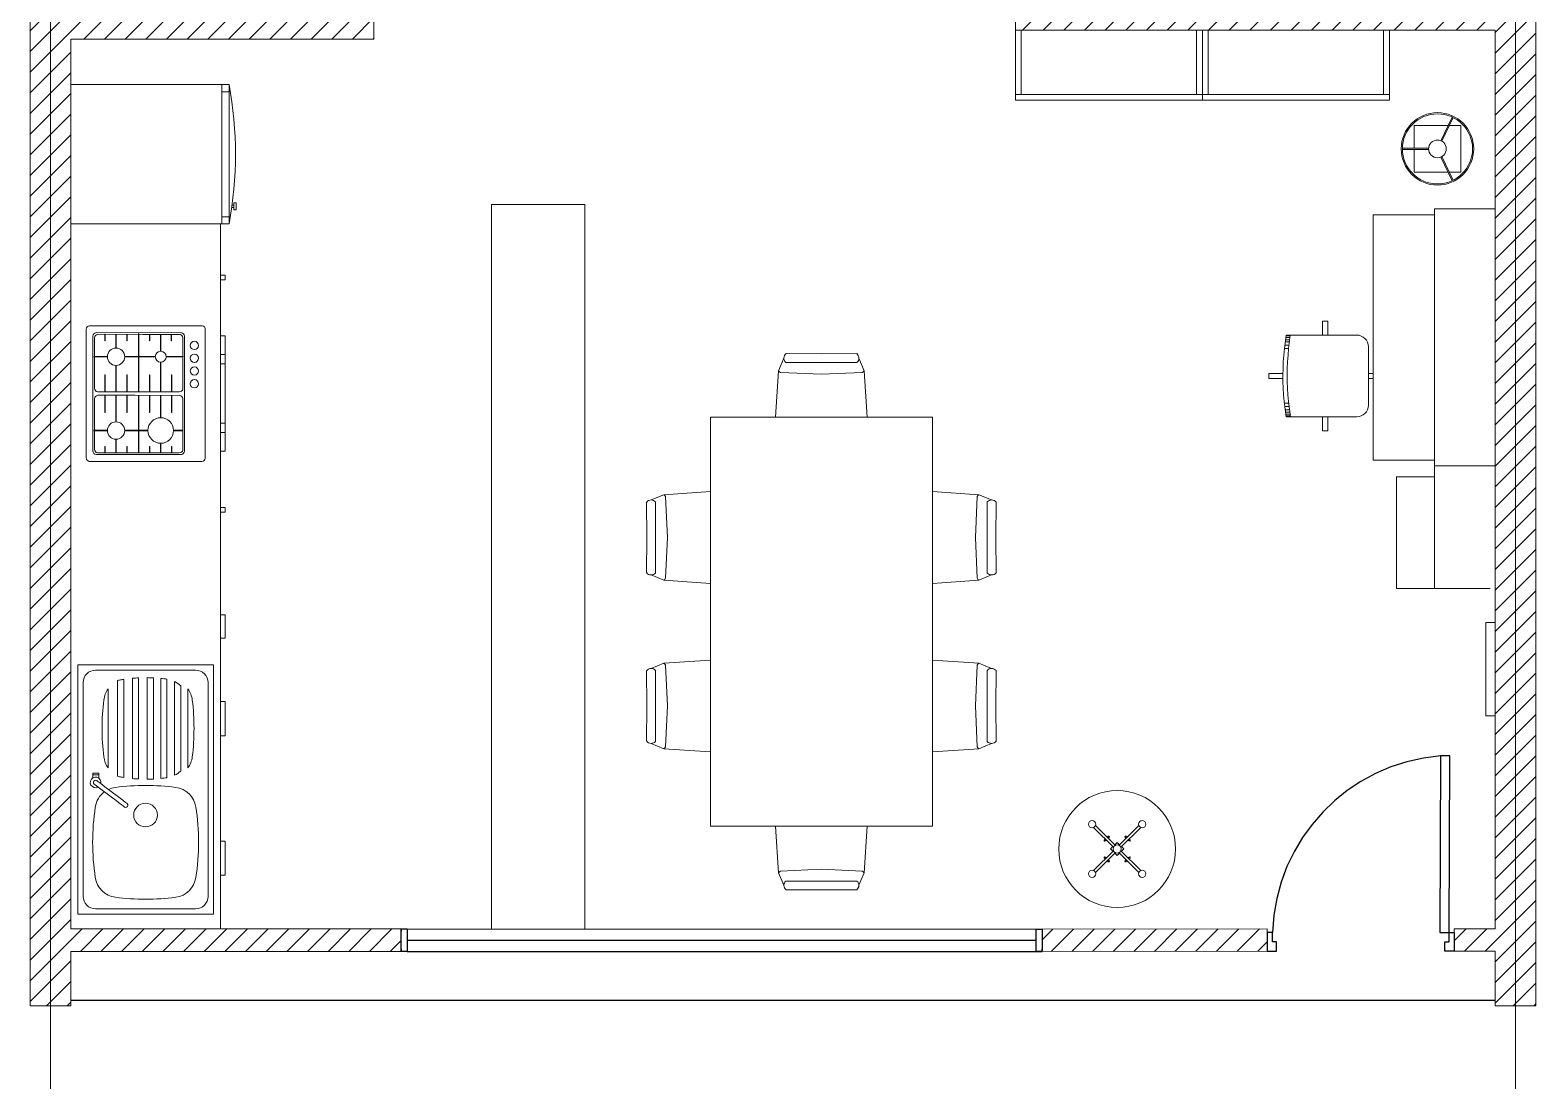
# Model space of a CAD drawing. Header units: inches. Extents: x -124 to -5, y 41 to 95.
# Drawn here: x -81.28 to -74.83, y 63.84 to 68.37 of the extents above; entities that cross this region are included whole.
import ezdxf

# ---------------------------------------------------------------- set-up
doc = ezdxf.new("R2010")
doc.units = ezdxf.units.IN
doc.header["$MEASUREMENT"] = 0
for name, pattern in [('0', [0]), ('CENTER', [2, 1.25, -0.25, 0.25, -0.25]), ('NASCOSTA2', [0.1875, 0.125, -0.0625])]:
    doc.linetypes.add(name, pattern=pattern)
for name, color, linetype, lineweight in [('A-DETL-MBND', 7, 'Continuous', 18), ('A-DOOR-FULL', 2, 'Continuous', 25), ('A-ELEV-MBE1', 7, 'Continuous', 25), ('A-FURN', 1, 'Continuous', 18), ('A-SECT-MCUT', 13, 'Continuous', 25)]:
    doc.layers.add(name, color=color, linetype=linetype, lineweight=lineweight)
doc.layers.add('FINESTRE', color=5, linetype='Continuous')
doc.layers.add('PROIEZIONE', color=11, linetype='NASCOSTA2')

msp = doc.modelspace()

# ---------------------------------------------------------------- hatches: boundary and pattern name
at = {"layer": 'A-ELEV-MBE1', "linetype": '0', "lineweight": 18}
h = msp.add_hatch(dxfattribs=at)
h.set_pattern_fill('ANSI31', color=185, scale=0.5)
h.paths.add_polyline_path([(-79.6897, 64.5204), (-81.1037, 64.5205), (-81.1037, 68.3284), (-79.8067, 68.3284), (-79.8067, 69.7754), (-79.9059, 69.7754), (-79.9059, 68.4254), (-81.1037, 68.4254), (-81.1037, 71.2954), (-80.3667, 71.2954), (-80.3667, 71.3934), (-81.1037, 71.3934), (-81.1037, 71.7138), (-81.2777, 71.7138), (-81.2777, 64.1917), (-81.1157, 64.1917), (-81.1037, 64.1917), (-81.1037, 64.4244), (-79.6897, 64.4243)])
h.paths.add_polyline_path([(-81.1037, 69.2354), (-81.1037, 69.2354), (-81.1037, 68.4254)], flags=17)
h = msp.add_hatch(dxfattribs=at)
h.set_pattern_fill('ANSI31', color=185, scale=0.5)
h.paths.add_polyline_path([(-74.8347, 71.7138), (-75.0087, 71.7138), (-75.0087, 71.3934), (-75.6124, 71.3934), (-75.6124, 71.2954), (-75.0087, 71.2954), (-75.0087, 70.4354), (-75.0087, 68.4623), (-77.0614, 68.4623), (-77.0614, 68.4523), (-77.0614, 68.3673), (-75.8614, 68.3673), (-75.0087, 68.3671), (-75.0087, 64.5205), (-75.1838, 64.5205), (-75.1842, 64.4254), (-75.0087, 64.4254), (-75.0087, 64.1917), (-74.8347, 64.1917)])
at = {"layer": 'A-FURN', "linetype": '0', "lineweight": 18}
h = msp.add_hatch(dxfattribs=at)
h.set_pattern_fill('ANSI31', color=185, scale=0.5)
h.paths.add_polyline_path([(-75.9838, 64.5205), (-76.9478, 64.5199), (-76.9478, 64.4239), (-75.9842, 64.4254)])

# ---------------------------------------------------------------- linework, layer by layer
at = {"layer": 'A-DETL-MBND'}
for p, q in [((-81.2777, 64.1917), (-81.2777, 71.7138)), ((-79.8067, 68.3284), (-79.8067, 69.7754)), ((-74.8347, 68.0354), (-74.8347, 69.2354)), ((-75.0087, 68.3671), (-75.0087, 68.3671)), ((-75.0087, 68.3671), (-75.0087, 68.3671)), ((-75.0087, 68.3671), (-75.0087, 68.0354)), ((-81.1037, 65.6354), (-81.1037, 68.3284)), ((-81.1037, 68.3284), (-81.1037, 64.5205)), ((-81.1037, 68.3284), (-79.8067, 68.3284)), ((-79.8067, 68.3284), (-79.8067, 68.3284)), ((-75.0087, 68.0354), (-75.0087, 66.8354)), ((-74.8347, 66.8354), (-74.8347, 68.0354)), ((-81.1037, 67.5206), (-81.1037, 67.9255)), ((-75.0087, 66.8354), (-75.0087, 65.6354)), ((-74.8347, 65.6354), (-74.8347, 66.8354)), ((-75.0087, 64.5205), (-75.0087, 65.6354)), ((-74.8347, 65.6354), (-74.8347, 64.1917)), ((-81.1037, 64.5205), (-79.6897, 64.5204)), ((-79.6897, 64.5204), (-79.6897, 64.4243)), ((-76.9478, 64.5199), (-75.9838, 64.5205)), ((-76.9478, 64.5199), (-76.9478, 64.4239)), ((-75.9838, 64.5205), (-75.9842, 64.4254)), ((-75.1838, 64.5205), (-75.1842, 64.4254)), ((-75.1838, 64.5205), (-75.0087, 64.5205)), ((-81.1037, 64.4244), (-81.1037, 64.1917)), ((-79.6897, 64.4243), (-81.1037, 64.4244)), ((-75.9842, 64.4254), (-76.9478, 64.4239)), ((-75.0087, 64.4254), (-75.1842, 64.4254)), ((-75.0087, 64.1917), (-75.0087, 64.4254)), ((-81.1037, 64.1917), (-81.2777, 64.1917)), ((-81.2777, 64.1917), (-81.1157, 64.1917)), ((-81.2777, 64.1917), (-81.2777, 64.1917)), ((-75.0087, 64.2027), (-75.0087, 64.2027)), ((-75.0087, 64.2027), (-75.0087, 64.1917)), ((-75.0087, 64.1917), (-74.8347, 64.1917)), ((-74.9967, 64.1917), (-75.0087, 64.1917)), ((-74.8347, 64.1917), (-74.8467, 64.1917))]:
    msp.add_line(p, q, dxfattribs=at)
at = {"layer": 'A-DOOR-FULL', "linetype": 'CENTER'}
for points in [[(-75.2428, 65.2613), (-75.2461, 64.5057), (-75.2061, 64.5055), (-75.2028, 65.2611), (-75.2428, 65.2613)], [(-75.9616, 64.5054), (-75.9838, 64.5054), (-75.9842, 64.4254), (-75.9442, 64.4253), (-75.944, 64.4653), (-75.9618, 64.4653), (-75.9616, 64.5054)], [(-75.2061, 64.5055), (-75.1838, 64.5054), (-75.1842, 64.4254), (-75.2242, 64.4256), (-75.224, 64.4656), (-75.2062, 64.4655), (-75.2061, 64.5055)]]:
    msp.add_lwpolyline(points, dxfattribs=at)
msp.add_arc((-75.1799, 64.4818), 0.782, 94.6087, 178.27081, dxfattribs=at)
at = {"layer": 'A-ELEV-MBE1', "linetype": '0', "lineweight": 18}
for points in [[(-79.6897, 64.5204), (-79.6897, 64.4243), (-81.1037, 64.4244), (-81.1037, 64.1917), (-81.2777, 64.1917), (-81.2777, 71.7138), (-81.1037, 71.7138), (-81.1037, 71.3934), (-80.3667, 71.3934), (-80.3667, 71.2954), (-81.1037, 71.2954), (-81.1037, 68.4254), (-79.9059, 68.4254), (-79.9059, 69.7754), (-79.8067, 69.7754), (-79.8067, 68.3284), (-81.1037, 68.3284), (-81.1037, 64.5205), (-79.6897, 64.5204)], [(-75.6124, 71.3934), (-75.6124, 71.2954), (-75.0087, 71.2954), (-75.0087, 68.4623), (-77.0614, 68.4623), (-77.0614, 68.3671), (-75.0087, 68.3671), (-75.0087, 64.5205), (-75.1838, 64.5205), (-75.1842, 64.4254), (-75.0087, 64.4254), (-75.0087, 64.1917), (-74.8407, 64.1917), (-74.8347, 64.1917), (-74.8347, 71.7138), (-75.0087, 71.7138), (-75.0087, 71.3934), (-75.6124, 71.3934)]]:
    msp.add_lwpolyline(points, dxfattribs=at)
at = {"layer": 'A-FURN'}
for p, q in [((-77.0614, 68.3671), (-77.0614, 68.0671)), ((-77.0364, 68.3671), (-77.0364, 68.0921)), ((-75.4864, 68.3671), (-75.4864, 68.0921)), ((-75.4614, 68.0671), (-75.4614, 68.3671)), ((-81.1037, 68.1336), (-81.1037, 67.5386)), ((-81.1037, 67.5386), (-81.1037, 68.1336)), ((-81.1037, 68.1336), (-80.4267, 68.1336)), ((-80.4567, 67.5386), (-80.4567, 68.1336)), ((-80.4567, 68.1336), (-80.4567, 68.1036)), ((-80.4567, 68.1036), (-80.4267, 68.1036)), ((-80.4267, 67.5386), (-80.4267, 68.1336)), ((-77.0614, 68.0921), (-75.4614, 68.0921)), ((-77.0614, 68.0671), (-75.4614, 68.0671)), ((-76.2614, 68.0671), (-76.2614, 68.0921)), ((-75.2417, 67.8939), (-75.193, 67.995)), ((-75.2372, 67.8917), (-75.1885, 67.9928)), ((-75.3558, 67.9588), (-75.3558, 67.8613)), ((-75.2105, 67.9588), (-75.3558, 67.9588)), ((-75.1558, 67.9588), (-75.2049, 67.9588)), ((-75.1558, 67.9588), (-75.1558, 67.7588)), ((-75.2935, 67.8613), (-75.4058, 67.8613)), ((-75.2935, 67.8563), (-75.4058, 67.8563)), ((-75.3558, 67.8563), (-75.3558, 67.7588)), ((-75.2417, 67.8237), (-75.193, 67.7225)), ((-75.2372, 67.8258), (-75.1885, 67.7247)), ((-75.2105, 67.7588), (-75.3558, 67.7588)), ((-75.1558, 67.7588), (-75.2049, 67.7588)), ((-80.4067, 67.6086), (-80.415, 67.6086)), ((-80.4067, 67.6186), (-80.4136, 67.6186)), ((-80.4067, 67.6286), (-80.4067, 67.5986)), ((-80.3967, 67.6286), (-80.4067, 67.6286)), ((-80.4067, 67.6136), (-80.4067, 67.6186)), ((-80.4067, 67.6136), (-80.4067, 67.6086)), ((-80.4067, 67.5986), (-80.3967, 67.5986)), ((-80.3967, 67.5986), (-80.3967, 67.6286)), ((-78.9037, 67.6201), (-79.3037, 67.6201)), ((-79.3037, 67.6201), (-79.3037, 64.5205)), ((-79.2037, 67.6214), (-78.9037, 67.6201)), ((-78.9037, 67.6201), (-78.9037, 64.5202)), ((-75.2687, 67.6019), (-75.2687, 66.5019)), ((-75.2687, 67.6019), (-75.0087, 67.6019)), ((-80.4267, 67.5386), (-81.1037, 67.5386)), ((-81.1037, 67.5386), (-80.4637, 67.5386)), ((-80.4637, 67.5386), (-80.4637, 64.5205)), ((-80.4567, 67.5386), (-80.4567, 67.5686)), ((-80.4567, 67.5686), (-80.4267, 67.5686)), ((-80.4267, 67.5386), (-80.4567, 67.5386)), ((-80.4267, 67.5386), (-80.4267, 67.5386)), ((-75.531, 66.5269), (-75.531, 67.5769)), ((-75.531, 67.5769), (-75.2687, 67.5769)), ((-80.4637, 67.318), (-80.4437, 67.318)), ((-80.4637, 67.2989), (-80.4437, 67.2989)), ((-80.4637, 67.2989), (-80.4437, 67.2989)), ((-80.4437, 67.2989), (-80.4437, 67.318)), ((-81.0381, 67.0488), (-81.0381, 67.0878)), ((-81.0232, 67.1016), (-80.5418, 67.1016)), ((-80.9951, 67.0723), (-80.8294, 67.0722)), ((-80.8294, 67.0722), (-80.6304, 67.0723)), ((-80.5281, 66.5354), (-80.5281, 67.0867)), ((-75.7254, 67.1219), (-75.7475, 67.1219)), ((-75.7475, 67.1219), (-75.7475, 67.0619)), ((-75.7254, 67.1219), (-75.7254, 67.0619)), ((-81.0382, 66.7921), (-81.0381, 67.0488)), ((-81.0089, 66.5658), (-81.0089, 67.0574)), ((-81.0025, 66.8337), (-81.0025, 67.0506)), ((-80.9885, 67.0652), (-80.796, 67.0651)), ((-80.9577, 67.0378), (-80.9577, 67.0652)), ((-80.9577, 67.0652), (-80.9559, 67.0652)), ((-80.9577, 67.0378), (-80.9559, 67.0378)), ((-80.9559, 67.0652), (-80.9559, 67.0378)), ((-80.911, 67.0652), (-80.911, 67.0062)), ((-80.9091, 67.0652), (-80.9091, 67.0062)), ((-80.8642, 67.0378), (-80.8642, 67.0652)), ((-80.8642, 67.0378), (-80.8624, 67.0378)), ((-80.8624, 67.0652), (-80.8624, 67.0378)), ((-80.8142, 67.0683), (-80.8142, 66.8193)), ((-80.8124, 67.0683), (-80.8124, 66.8193)), ((-80.796, 67.0651), (-80.6374, 67.0651)), ((-80.7675, 67.0378), (-80.7675, 67.0652)), ((-80.7675, 67.0378), (-80.7657, 67.0378)), ((-80.7657, 67.0652), (-80.7657, 67.0378)), ((-80.7197, 67.0651), (-80.7197, 66.9925)), ((-80.7179, 67.0651), (-80.7179, 66.9925)), ((-80.674, 67.0378), (-80.674, 67.0652)), ((-80.674, 67.0378), (-80.6721, 67.0378)), ((-80.6721, 67.0652), (-80.6721, 67.0378)), ((-80.624, 66.8307), (-80.624, 67.0513)), ((-80.6175, 66.5656), (-80.6175, 67.0577)), ((-80.5281, 66.5354), (-80.5281, 67.0477)), ((-80.4637, 67.0586), (-80.4437, 67.0586)), ((-80.4437, 66.5646), (-80.4437, 67.0586)), ((-75.9107, 67.0042), (-75.9037, 67.0619)), ((-75.8909, 67.0182), (-75.909, 67.0182)), ((-75.8891, 67.0331), (-75.9072, 67.0331)), ((-75.888, 67.0421), (-75.9061, 67.0421)), ((-75.8869, 67.0512), (-75.905, 67.0512)), ((-75.8861, 67.0581), (-75.9042, 67.0581)), ((-75.9037, 67.0619), (-75.6014, 67.0619)), ((-75.8926, 67.0042), (-75.8856, 67.0619)), ((-75.5514, 67.0119), (-75.5514, 66.7619)), ((-80.9472, 66.9701), (-81.0057, 66.9701)), ((-80.9472, 66.9683), (-81.0057, 66.9683)), ((-80.7421, 66.9701), (-80.8731, 66.9701)), ((-80.7421, 66.9683), (-80.8731, 66.9683)), ((-80.7197, 66.9459), (-80.7197, 66.8192)), ((-80.7179, 66.9459), (-80.7179, 66.8192)), ((-80.6208, 66.9701), (-80.6955, 66.9701)), ((-80.624, 66.9683), (-80.6955, 66.9683)), ((-80.4637, 66.9785), (-80.4437, 66.9785)), ((-78.0524, 66.9633), (-78.075, 66.9093)), ((-78.0443, 66.9449), (-77.7666, 66.9449)), ((-77.7396, 66.9449), (-78.0173, 66.9449)), ((-77.7316, 66.9633), (-77.7089, 66.9093)), ((-75.8926, 67.0042), (-75.9107, 67.0042)), ((-80.9577, 66.8193), (-80.9577, 66.8922)), ((-80.9577, 66.8193), (-80.9577, 66.8922)), ((-80.9577, 66.8922), (-80.9559, 66.8922)), ((-80.9559, 66.8922), (-80.9559, 66.8193)), ((-80.911, 66.9321), (-80.911, 66.8193)), ((-80.9091, 66.9321), (-80.9091, 66.8193)), ((-80.8642, 66.8193), (-80.8642, 66.8922)), ((-80.8642, 66.8922), (-80.8624, 66.8922)), ((-80.8624, 66.8922), (-80.8624, 66.8193)), ((-80.7675, 66.8193), (-80.7675, 66.8922)), ((-80.7675, 66.8922), (-80.7657, 66.8922)), ((-80.7657, 66.8922), (-80.7657, 66.8193)), ((-80.6731, 66.8192), (-80.6731, 66.8922)), ((-80.6731, 66.8922), (-80.6712, 66.8922)), ((-80.6712, 66.8922), (-80.6712, 66.8192)), ((-80.4637, 66.9382), (-80.4437, 66.9382)), ((-78.075, 66.9093), (-78.0883, 66.7102)), ((-78.0667, 66.9023), (-77.892, 66.8943)), ((-77.7172, 66.9023), (-77.892, 66.8943)), ((-77.7089, 66.9093), (-77.6956, 66.7102)), ((-75.977, 66.898), (-75.977, 66.8759)), ((-75.977, 66.898), (-75.917, 66.898)), ((-75.531, 66.898), (-75.5514, 66.898)), ((-80.9896, 66.8193), (-80.8321, 66.8193)), ((-80.8321, 66.8193), (-80.6397, 66.8192)), ((-75.977, 66.8759), (-75.917, 66.8759)), ((-75.531, 66.8759), (-75.5514, 66.8759)), ((-81.0382, 66.7921), (-81.0382, 66.5398)), ((-81.0025, 66.5724), (-81.0025, 66.7894)), ((-80.9885, 66.8041), (-80.8299, 66.8041)), ((-80.9577, 66.7311), (-80.9577, 66.8041)), ((-80.9577, 66.804), (-80.9577, 66.7311)), ((-80.9559, 66.8041), (-80.9559, 66.7311)), ((-80.911, 66.8041), (-80.911, 66.6906)), ((-80.9091, 66.8041), (-80.9091, 66.6906)), ((-80.8642, 66.7311), (-80.8642, 66.8041)), ((-80.8624, 66.8041), (-80.8624, 66.7311)), ((-80.8299, 66.8041), (-80.6374, 66.804)), ((-80.8142, 66.8041), (-80.8142, 66.558)), ((-80.8124, 66.8041), (-80.8124, 66.558)), ((-80.7675, 66.7311), (-80.7675, 66.804)), ((-80.7657, 66.804), (-80.7657, 66.7311)), ((-80.7197, 66.804), (-80.7197, 66.7082)), ((-80.7179, 66.804), (-80.7179, 66.7082)), ((-80.6731, 66.7311), (-80.6731, 66.804)), ((-80.6712, 66.804), (-80.6712, 66.7311)), ((-80.624, 66.5694), (-80.624, 66.7901)), ((-75.9033, 66.7119), (-75.912, 66.7778)), ((-75.8928, 66.7703), (-75.911, 66.7703)), ((-75.891, 66.7562), (-75.9091, 66.7562)), ((-75.8851, 66.7119), (-75.8938, 66.7778)), ((-80.9577, 66.7311), (-80.9559, 66.7311)), ((-80.8642, 66.7311), (-80.8624, 66.7311)), ((-80.7675, 66.7311), (-80.7657, 66.7311)), ((-80.6731, 66.7311), (-80.6712, 66.7311)), ((-77.417, 66.7102), (-78.367, 66.7102)), ((-78.367, 66.7102), (-78.367, 64.9602)), ((-77.417, 64.9602), (-77.417, 66.7102)), ((-75.889, 66.7414), (-75.9072, 66.7414)), ((-75.8878, 66.7323), (-75.906, 66.7323)), ((-75.8866, 66.7232), (-75.9048, 66.7232)), ((-75.8857, 66.7164), (-75.9039, 66.7164)), ((-75.9033, 66.7119), (-75.8714, 66.7119)), ((-75.6014, 66.7119), (-75.8714, 66.7119)), ((-75.7475, 66.6519), (-75.7475, 66.7119)), ((-75.7254, 66.6519), (-75.7254, 66.7119)), ((-80.9471, 66.6544), (-81.0057, 66.6544)), ((-80.9471, 66.6526), (-81.0057, 66.6526)), ((-81.0025, 66.6526), (-80.9568, 66.6526)), ((-80.9472, 66.6535), (-80.9472, 66.6544)), ((-80.9472, 66.6535), (-80.9472, 66.6526)), ((-80.9472, 66.6535), (-80.9472, 66.6526)), ((-80.8142, 66.6544), (-80.873, 66.6544)), ((-80.8142, 66.6526), (-80.873, 66.6526)), ((-80.873, 66.6526), (-80.8633, 66.6526)), ((-80.7735, 66.6544), (-80.8124, 66.6544)), ((-80.8124, 66.6526), (-80.7735, 66.6526)), ((-80.7735, 66.6526), (-80.8124, 66.6526)), ((-80.624, 66.6544), (-80.6642, 66.6544)), ((-80.624, 66.6526), (-80.6642, 66.6526)), ((-80.4637, 66.6844), (-80.4437, 66.6844)), ((-80.4637, 66.6447), (-80.4437, 66.6447)), ((-75.7475, 66.6519), (-75.7254, 66.6519)), ((-80.9896, 66.558), (-80.8321, 66.558)), ((-80.9577, 66.558), (-80.9577, 66.5854)), ((-80.9577, 66.5854), (-80.9559, 66.5854)), ((-80.9568, 66.558), (-80.9577, 66.558)), ((-80.9559, 66.5854), (-80.9559, 66.558)), ((-80.9101, 66.6165), (-80.911, 66.6165)), ((-80.911, 66.6165), (-80.911, 66.5593)), ((-80.9101, 66.6165), (-80.9092, 66.6165)), ((-80.9091, 66.6165), (-80.9091, 66.5593)), ((-80.8642, 66.558), (-80.8642, 66.5854)), ((-80.8642, 66.5854), (-80.8624, 66.5854)), ((-80.8624, 66.5854), (-80.8624, 66.558)), ((-80.8321, 66.558), (-80.6397, 66.558)), ((-80.7675, 66.558), (-80.7675, 66.5854)), ((-80.7675, 66.5854), (-80.7657, 66.5854)), ((-80.7657, 66.5854), (-80.7657, 66.558)), ((-80.7197, 66.5989), (-80.7197, 66.5593)), ((-80.7188, 66.5908), (-80.7197, 66.5908)), ((-80.7197, 66.5908), (-80.7179, 66.5908)), ((-80.7179, 66.5989), (-80.7179, 66.5593)), ((-80.6731, 66.558), (-80.6731, 66.5854)), ((-80.6731, 66.5854), (-80.6712, 66.5854)), ((-80.6712, 66.5854), (-80.6712, 66.558)), ((-80.6712, 66.558), (-80.6712, 66.5854)), ((-80.4637, 66.5646), (-80.4437, 66.5646)), ((-81.0382, 66.5365), (-81.0382, 66.5398)), ((-81.0244, 66.5216), (-80.543, 66.5216)), ((-80.9951, 66.5509), (-80.8294, 66.551)), ((-80.9938, 66.5509), (-80.9824, 66.5509)), ((-80.8294, 66.551), (-80.6304, 66.5509)), ((-75.2687, 66.5269), (-75.531, 66.5269)), ((-75.2687, 66.5019), (-75.0087, 66.5019)), ((-75.2687, 66.5019), (-75.2687, 65.9769)), ((-75.2687, 66.4548), (-75.431, 66.4548)), ((-75.431, 66.4548), (-75.431, 65.9769)), ((-78.6201, 66.3562), (-78.5661, 66.3789)), ((-78.5661, 66.3789), (-78.367, 66.3921)), ((-78.5591, 66.3706), (-78.5511, 66.1958)), ((-77.218, 66.3789), (-77.417, 66.3921)), ((-77.2249, 66.3706), (-77.233, 66.1958)), ((-77.164, 66.3562), (-77.218, 66.3789)), ((-80.4637, 66.3244), (-80.4437, 66.3244)), ((-80.4637, 66.3045), (-80.4437, 66.3045)), ((-80.4437, 66.3045), (-80.4437, 66.3244)), ((-78.6017, 66.3482), (-78.6017, 66.0705)), ((-78.6017, 66.0435), (-78.6017, 66.3212)), ((-77.1824, 66.3482), (-77.1824, 66.0705)), ((-77.1824, 66.0435), (-77.1824, 66.3212)), ((-77.1445, 66.347), (-77.1453, 66.1958)), ((-78.5591, 66.0211), (-78.5511, 66.1958)), ((-77.2249, 66.0211), (-77.233, 66.1958)), ((-77.1445, 66.0446), (-77.1453, 66.1958)), ((-78.6201, 66.0354), (-78.5661, 66.0128)), ((-78.5661, 66.0128), (-78.367, 65.9995)), ((-77.218, 66.0128), (-77.417, 65.9995)), ((-77.164, 66.0354), (-77.218, 66.0128)), ((-75.431, 65.9769), (-75.031, 65.9769)), ((-80.4637, 65.8644), (-80.4437, 65.8644)), ((-80.4437, 65.7644), (-80.4437, 65.8644)), ((-75.0087, 65.8321), (-75.0487, 65.8321)), ((-75.0487, 65.8321), (-75.0487, 65.4321)), ((-80.4637, 65.7644), (-80.4437, 65.7644)), ((-78.6201, 65.6352), (-78.5661, 65.6579)), ((-78.5661, 65.6579), (-78.367, 65.6711)), ((-77.218, 65.6579), (-77.417, 65.6711)), ((-77.164, 65.6352), (-77.218, 65.6579)), ((-81.0737, 65.6506), (-80.4937, 65.6506)), ((-81.0737, 64.5839), (-81.0737, 65.6506)), ((-80.7837, 65.6279), (-80.9977, 65.6279)), ((-80.8401, 65.1639), (-80.8401, 65.5933)), ((-80.8401, 65.1639), (-80.8401, 65.5933)), ((-80.8135, 65.1623), (-80.8135, 65.5949)), ((-80.7837, 65.6279), (-80.5697, 65.6279)), ((-80.777, 65.1613), (-80.777, 65.5959)), ((-80.7504, 65.1618), (-80.7504, 65.5954)), ((-80.7187, 65.1648), (-80.7187, 65.5924)), ((-80.4937, 64.5839), (-80.4937, 65.6506)), ((-78.6017, 65.6272), (-78.6017, 65.3495)), ((-78.6017, 65.3225), (-78.6017, 65.6002)), ((-78.5591, 65.6496), (-78.5511, 65.4748)), ((-77.2249, 65.6496), (-77.233, 65.4748)), ((-77.1824, 65.6272), (-77.1824, 65.3495)), ((-77.1824, 65.3225), (-77.1824, 65.6002)), ((-81.051, 65.5746), (-81.051, 65.1173)), ((-80.9437, 65.2099), (-80.9437, 65.5473)), ((-80.9033, 65.1738), (-80.9033, 65.5834)), ((-80.8766, 65.1688), (-80.8766, 65.5884)), ((-80.692, 65.1674), (-80.692, 65.5898)), ((-80.692, 65.1674), (-80.692, 65.5898)), ((-80.6601, 65.1784), (-80.6601, 65.5788)), ((-80.6335, 65.1963), (-80.6335, 65.5609)), ((-80.6026, 65.2099), (-80.6026, 65.5473)), ((-80.5164, 65.5746), (-80.5164, 65.1173)), ((-80.4637, 65.4935), (-80.4437, 65.4935)), ((-80.4437, 65.3472), (-80.4437, 65.4935)), ((-78.5591, 65.3001), (-78.5511, 65.4748)), ((-77.2249, 65.3001), (-77.233, 65.4748)), ((-75.0487, 65.4321), (-75.0087, 65.4321)), ((-80.4637, 65.3472), (-80.4437, 65.3472)), ((-78.6201, 65.3144), (-78.5661, 65.2918)), ((-78.5661, 65.2918), (-78.367, 65.2785)), ((-77.218, 65.2918), (-77.417, 65.2785)), ((-77.164, 65.3144), (-77.218, 65.2918)), ((-81.009, 65.1874), (-81.009, 65.1824)), ((-81.009, 65.1674), (-81.009, 65.1874)), ((-81.009, 65.1874), (-80.9837, 65.1874)), ((-81.009, 65.1794), (-80.9837, 65.1794)), ((-80.9837, 65.1874), (-80.9837, 65.1658)), ((-81.051, 64.6599), (-81.051, 65.1173)), ((-80.5164, 64.6599), (-80.5164, 65.1173)), ((-78.367, 64.9602), (-77.417, 64.9602)), ((-78.075, 64.7612), (-78.0883, 64.9602)), ((-77.7089, 64.7612), (-77.6956, 64.9602)), ((-76.642, 64.8703), (-76.7275, 64.955)), ((-76.6341, 64.8782), (-76.7196, 64.9629)), ((-76.6186, 64.8782), (-76.5331, 64.9629)), ((-76.6107, 64.8703), (-76.5253, 64.955)), ((-80.4637, 64.8965), (-80.4437, 64.8965)), ((-80.4437, 64.7502), (-80.4437, 64.8965)), ((-76.6814, 64.8957), (-76.6746, 64.9026)), ((-76.6667, 64.9105), (-76.6599, 64.9174)), ((-76.6264, 64.8907), (-76.6365, 64.8806)), ((-76.6162, 64.8806), (-76.6264, 64.8907)), ((-76.586, 64.9105), (-76.5928, 64.9174)), ((-76.5714, 64.8957), (-76.5782, 64.9026)), ((-76.642, 64.8551), (-76.7275, 64.7704)), ((-76.6341, 64.8471), (-76.7196, 64.7624)), ((-76.6814, 64.8297), (-76.6746, 64.8228)), ((-76.6444, 64.8727), (-76.6544, 64.8627)), ((-76.6544, 64.8627), (-76.6444, 64.8527)), ((-76.6365, 64.8448), (-76.6264, 64.8346)), ((-76.6264, 64.8346), (-76.6162, 64.8448)), ((-76.6186, 64.8471), (-76.5331, 64.7624)), ((-76.6107, 64.8551), (-76.5253, 64.7704)), ((-76.5983, 64.8627), (-76.6083, 64.8727)), ((-76.6083, 64.8527), (-76.5983, 64.8627)), ((-76.5714, 64.8297), (-76.5782, 64.8228)), ((-80.4937, 64.801), (-80.4937, 64.801)), ((-78.0524, 64.7072), (-78.075, 64.7612)), ((-78.0667, 64.7681), (-77.892, 64.7762)), ((-77.7172, 64.7681), (-77.892, 64.7762)), ((-77.7316, 64.7072), (-77.7089, 64.7612)), ((-76.6667, 64.8149), (-76.6599, 64.808)), ((-76.586, 64.8149), (-76.5928, 64.808)), ((-80.4637, 64.7502), (-80.4437, 64.7502)), ((-80.4637, 64.7502), (-80.4437, 64.7502)), ((-78.0443, 64.7256), (-77.7666, 64.7256)), ((-77.7396, 64.7256), (-78.0173, 64.7256)), ((-80.4937, 64.5839), (-81.0737, 64.5839)), ((-80.7837, 64.6066), (-80.9977, 64.6066)), ((-80.7837, 64.6066), (-80.5697, 64.6066))]:
    msp.add_line(p, q, dxfattribs=at)
at = {"layer": 'A-FURN', "transparency": 33554687}
for p, q in [((-76.2864, 68.0921), (-76.2864, 68.3671)), ((-76.2614, 68.3671), (-76.2614, 68.0921)), ((-76.2364, 68.0921), (-76.2364, 68.3671))]:
    msp.add_line(p, q, dxfattribs=at)
at = {"layer": 'A-FURN', "linetype": 'ByBlock'}
for p, q in [((-81.0201, 65.1445), (-81.0196, 65.1534)), ((-81.0196, 65.1534), (-81.0201, 65.1445)), ((-81.0172, 65.1361), (-81.0201, 65.1445)), ((-81.0201, 65.1445), (-81.0172, 65.1361)), ((-81.0196, 65.1534), (-81.0157, 65.1614)), ((-81.0157, 65.1614), (-81.0196, 65.1534)), ((-81.009, 65.1674), (-81.0157, 65.1614)), ((-81.0157, 65.1614), (-81.009, 65.1674)), ((-81.0006, 65.1703), (-81.009, 65.1674)), ((-81.0006, 65.1703), (-81.009, 65.1674)), ((-81.005, 65.1533), (-81.0068, 65.1488)), ((-81.005, 65.1533), (-81.0068, 65.1488)), ((-81.0068, 65.1488), (-81.005, 65.1533)), ((-81.0068, 65.1488), (-81.005, 65.1533)), ((-81.005, 65.1533), (-81.0068, 65.1488)), ((-81.0068, 65.1488), (-81.0061, 65.1441)), ((-81.0061, 65.1441), (-81.0068, 65.1488)), ((-81.0068, 65.1488), (-81.0061, 65.1441)), ((-81.0061, 65.1441), (-81.0068, 65.1488)), ((-81.0068, 65.1488), (-81.0061, 65.1441)), ((-81.0061, 65.1441), (-81.0032, 65.1402)), ((-81.0032, 65.1402), (-81.0061, 65.1441)), ((-81.0011, 65.1563), (-81.005, 65.1533)), ((-81.005, 65.1533), (-81.0011, 65.1563)), ((-81.0011, 65.1563), (-81.005, 65.1533)), ((-81.0011, 65.1562), (-81.005, 65.1533)), ((-81.005, 65.1533), (-81.0011, 65.1562)), ((-80.9987, 65.1368), (-81.0032, 65.1402)), ((-80.9964, 65.1569), (-81.0011, 65.1562)), ((-81.0011, 65.1562), (-80.9964, 65.1569)), ((-80.9964, 65.1569), (-81.0011, 65.1563)), ((-80.9917, 65.1697), (-81.0006, 65.1703)), ((-80.9917, 65.1697), (-81.0006, 65.1703)), ((-80.9919, 65.1551), (-80.9964, 65.1569)), ((-80.9919, 65.1551), (-80.9964, 65.1569)), ((-80.9919, 65.1551), (-80.9874, 65.1517)), ((-80.9837, 65.1658), (-80.9917, 65.1697)), ((-80.9837, 65.1658), (-80.9917, 65.1697)), ((-80.9874, 65.1517), (-80.9752, 65.1425)), ((-80.9778, 65.1592), (-80.9837, 65.1658)), ((-80.9837, 65.1658), (-80.9778, 65.1592)), ((-80.9749, 65.1508), (-80.9778, 65.1592)), ((-80.9778, 65.1592), (-80.9749, 65.1508)), ((-80.9754, 65.1426), (-80.9749, 65.1508)), ((-80.9749, 65.1508), (-80.9754, 65.1426)), ((-80.9752, 65.1425), (-80.9576, 65.1291)), ((-81.0113, 65.1295), (-81.0172, 65.1361)), ((-81.0172, 65.1361), (-81.0113, 65.1295)), ((-81.0033, 65.1256), (-81.0113, 65.1295)), ((-81.0113, 65.1295), (-81.0033, 65.1256)), ((-80.9944, 65.125), (-81.0033, 65.1256)), ((-81.0033, 65.1256), (-80.9944, 65.125)), ((-80.9865, 65.1276), (-80.9987, 65.1368)), ((-80.9867, 65.1277), (-80.9944, 65.125)), ((-80.9944, 65.125), (-80.9867, 65.1277)), ((-80.9689, 65.1142), (-80.9865, 65.1276)), ((-80.9481, 65.0984), (-80.9689, 65.1142)), ((-80.9576, 65.1291), (-80.9368, 65.1133)), ((-80.9481, 65.0984), (-80.9307, 65.0853)), ((-80.9368, 65.1133), (-80.9195, 65.1002)), ((-80.9307, 65.0853), (-80.9099, 65.0695)), ((-80.9195, 65.1002), (-80.8986, 65.0843)), ((-80.8986, 65.0843), (-80.881, 65.071)), ((-80.9099, 65.0695), (-80.8923, 65.0561)), ((-80.8923, 65.0561), (-80.8802, 65.0469)), ((-80.881, 65.071), (-80.8689, 65.0618)), ((-80.8802, 65.0469), (-80.8756, 65.0435)), ((-80.8756, 65.0435), (-80.8739, 65.0422)), ((-80.8739, 65.0422), (-80.8694, 65.0403)), ((-80.8694, 65.0403), (-80.8647, 65.041)), ((-80.8689, 65.0618), (-80.8643, 65.0583)), ((-80.8609, 65.044), (-80.8647, 65.041)), ((-80.8643, 65.0583), (-80.8626, 65.057)), ((-80.8626, 65.057), (-80.8597, 65.0532)), ((-80.859, 65.0485), (-80.8609, 65.044)), ((-80.8597, 65.0532), (-80.859, 65.0485))]:
    msp.add_line(p, q, dxfattribs=at)
at = {"layer": 'A-FURN'}
for points in [[(-78.0431, 66.9828), (-77.892, 66.982)], [(-77.7408, 66.9828), (-77.892, 66.982)], [(-78.6396, 66.347), (-78.6388, 66.1958)], [(-78.6396, 66.0446), (-78.6388, 66.1958)], [(-78.6396, 65.626), (-78.6388, 65.4748)], [(-77.1445, 65.626), (-77.1453, 65.4748)], [(-78.6396, 65.3236), (-78.6388, 65.4748)], [(-77.1445, 65.3236), (-77.1453, 65.4748)], [(-78.0431, 64.6877), (-77.892, 64.6884)], [(-77.7408, 64.6877), (-77.892, 64.6884)]]:
    msp.add_lwpolyline(points, dxfattribs=at)
for centre, radius in [((-75.2558, 67.8588), 0.155), ((-75.2558, 67.8588), 0.15), ((-75.2558, 67.8588), 0.0378), ((-80.5748, 67.0174), 0.0178), ((-80.9101, 66.9692), 0.0371), ((-80.7188, 66.9692), 0.0233), ((-80.5748, 66.9628), 0.0178), ((-80.5748, 66.9081), 0.0178), ((-80.5748, 66.8535), 0.0178), ((-80.9101, 66.6535), 0.0371), ((-80.7188, 66.6535), 0.0547), ((-76.6264, 64.8627), 0.25), ((-80.7837, 65.0079), 0.0507), ((-76.7336, 64.9689), 0.0153), ((-76.5191, 64.9689), 0.0153), ((-76.6264, 64.8627), 0.0174), ((-76.7336, 64.7564), 0.0153), ((-76.5191, 64.7564), 0.0153)]:
    msp.add_circle(centre, radius, dxfattribs=at)
for centre, radius, start, end in [((-81.997, 67.8361), 1.5983, 349.27251, 10.72749), ((-81.992, 67.8311), 1.5983, 352.69244, 352.72104), ((-81.0229, 67.0863), 0.0153, 91.06116, 174.38926), ((-80.9937, 67.0571), 0.0153, 95.61074, 178.93884), ((-80.6329, 67.057), 0.0154, 2.4514, 80.76815), ((-80.5432, 67.0866), 0.0151, 0.49064, 84.6203), ((-80.9838, 67.0466), 0.0192, 104.27346, 167.85094), ((-80.6432, 67.0461), 0.0199, 15.27018, 73.10607), ((-75.6014, 67.0119), 0.05, 0, 90), ((-78.0273, 66.9633), 0.0251, 129.21019, 227.2752), ((-77.7567, 66.9633), 0.0251, 312.7248, 50.78981), ((-74.7838, 66.8846), 1.1333, 173.94413, 185.40915), ((-74.7656, 66.8846), 1.1333, 173.94413, 185.40915), ((-78.058, 66.9212), 0.0208, 214.91288, 245.14526), ((-77.726, 66.9212), 0.0208, 294.85474, 325.08712), ((-80.9864, 66.8352), 0.0162, 185.28211, 258.82155), ((-80.6399, 66.836), 0.0168, 270.95444, 341.51413), ((-80.9838, 66.7855), 0.0191, 104.21816, 168.27811), ((-80.6431, 66.785), 0.0198, 14.80372, 73.17911), ((-75.6014, 66.7619), 0.05, 270, 0), ((-80.9937, 66.566), 0.0153, 181.06116, 264.38926), ((-80.9864, 66.5739), 0.0162, 185.28211, 258.82155), ((-80.6399, 66.5748), 0.0168, 270.95444, 341.51413), ((-80.6329, 66.5661), 0.0154, 279.23185, 357.5486), ((-81.0229, 66.5368), 0.0153, 181.11777, 264.25545), ((-80.5432, 66.5367), 0.0151, 270.89133, 354.79054), ((-78.578, 66.3618), 0.0208, 24.85474, 55.08712), ((-77.2061, 66.3618), 0.0208, 124.91288, 155.14526), ((-78.6201, 66.3311), 0.0251, 42.7248, 140.78981), ((-77.164, 66.3311), 0.0251, 39.21019, 137.2752), ((-78.6201, 66.0605), 0.0251, 219.21019, 317.2752), ((-77.164, 66.0605), 0.0251, 222.7248, 320.78981), ((-78.578, 66.0298), 0.0208, 304.91288, 335.14526), ((-77.2061, 66.0298), 0.0208, 204.85474, 235.08712), ((-78.578, 65.6408), 0.0208, 24.85474, 55.08712), ((-77.2061, 65.6408), 0.0208, 124.91288, 155.14526), ((-80.9977, 65.5746), 0.0533, 90, 180), ((-80.7681, 64.5959), 1, 92.5983, 94.12887), ((-80.7837, 64.5959), 1, 88.08979, 89.61803), ((-80.8027, 64.5959), 1, 83.64625, 85.18148), ((-80.5697, 65.5746), 0.0533, 0, 90), ((-78.6201, 65.6101), 0.0251, 42.7248, 140.78981), ((-77.164, 65.6101), 0.0251, 39.21019, 137.2752), ((-80.8632, 65.488), 0.1, 143.56948, 173.02075), ((-80.8735, 65.488), 0.1, 97.63285, 107.33217), ((-80.754, 64.5959), 1, 97.04603, 97.63285), ((-80.7019, 65.488), 0.1, 46.79761, 65.29724), ((-80.6831, 65.488), 0.1, 6.97925, 36.43052), ((-79.9699, 65.3786), 1, 173.02075, 186.97925), ((-81.5764, 65.3786), 1, 353.02075, 6.97925), ((-78.6201, 65.3395), 0.0251, 219.21019, 317.2752), ((-78.578, 65.3088), 0.0208, 304.91288, 335.14526), ((-77.2061, 65.3088), 0.0208, 204.85474, 235.08712), ((-77.164, 65.3395), 0.0251, 222.7248, 320.78981), ((-80.8632, 65.2692), 0.1, 186.97925, 216.43052), ((-80.6831, 65.2692), 0.1, 323.56948, 353.02075), ((-80.8735, 65.2692), 0.1, 252.66783, 262.36715), ((-80.754, 66.1613), 1, 262.36715, 262.95397), ((-80.7681, 66.1613), 1, 265.87113, 267.4017), ((-80.7837, 66.1613), 1, 270.38197, 271.91021), ((-80.8027, 66.1613), 1, 274.81852, 276.35375), ((-80.7019, 65.2692), 0.1, 294.70276, 313.20239), ((-80.8999, 65.0271), 0.1, 126.70203, 171.32191), ((-80.8999, 65.0271), 0.1, 97.42116, 115.14797), ((-80.7837, 64.1346), 1, 82.57884, 97.42116), ((-80.6674, 65.0271), 0.1, 8.67809, 82.57884), ((-80.0102, 64.8913), 1, 171.32191, 188.67809), ((-81.5571, 64.8913), 1, 351.32191, 8.67809), ((-76.6626, 64.8986), 0.019, 152.37688, 188.74836), ((-76.6863, 64.9221), 0.0269, 280.67539, 303.26995), ((-76.6626, 64.8986), 0.019, 81.78286, 118.15434), ((-76.6863, 64.9221), 0.0269, 327.26126, 349.85583), ((-76.5901, 64.8986), 0.019, 61.84566, 98.21714), ((-76.5664, 64.9221), 0.0269, 190.14417, 212.73874), ((-76.5664, 64.9221), 0.0269, 236.73005, 259.32461), ((-76.5901, 64.8986), 0.019, 351.25164, 27.62312), ((-76.6626, 64.8268), 0.019, 171.25164, 207.62312), ((-76.6863, 64.8033), 0.0269, 56.73005, 79.32461), ((-76.6863, 64.8033), 0.0269, 10.14417, 32.73874), ((-76.5664, 64.8033), 0.0269, 147.26126, 169.85583), ((-76.5664, 64.8033), 0.0269, 100.67539, 123.26995), ((-76.5901, 64.8268), 0.019, 332.37688, 8.74836), ((-78.058, 64.7493), 0.0208, 114.85474, 145.08712), ((-77.726, 64.7493), 0.0208, 34.91288, 65.14526), ((-76.6626, 64.8268), 0.019, 241.84566, 278.21714), ((-76.5901, 64.8268), 0.019, 261.78286, 298.15434), ((-80.8999, 64.7555), 0.1, 188.67809, 262.57884), ((-80.6674, 64.7555), 0.1, 277.42116, 351.32191), ((-78.0273, 64.7072), 0.0251, 132.7248, 230.78981), ((-77.7567, 64.7072), 0.0251, 309.21019, 47.2752), ((-80.9977, 64.6599), 0.0533, 180, 270), ((-80.7837, 65.6479), 1, 262.57884, 277.42116), ((-80.5697, 64.6599), 0.0533, 270, 0)]:
    msp.add_arc(centre, radius, start, end, dxfattribs=at)
at = {"layer": 'A-SECT-MCUT'}
msp.add_line((-75.0087, 64.2147), (-81.1037, 64.2147), dxfattribs=at)
at = {"layer": 'FINESTRE'}
for p, q in [((-79.6897, 64.5204), (-79.6897, 64.5104)), ((-79.6897, 64.5203), (-79.6647, 64.5203)), ((-79.6897, 64.4243), (-79.6897, 64.5203)), ((-79.6897, 64.5104), (-79.6897, 64.5104)), ((-79.6647, 64.5203), (-76.9728, 64.5199)), ((-79.6647, 64.5203), (-79.6647, 64.4243)), ((-76.9728, 64.5199), (-76.9478, 64.5199)), ((-76.9728, 64.4239), (-76.9728, 64.5199)), ((-76.9478, 64.5199), (-76.9478, 64.4239)), ((-79.6897, 64.4354), (-79.6897, 64.4243)), ((-76.9478, 64.4239), (-76.9478, 64.436)), ((-79.6647, 64.4243), (-79.6897, 64.4243)), ((-79.6647, 64.4243), (-76.9478, 64.4239)), ((-76.9478, 64.4239), (-76.9728, 64.4239))]:
    msp.add_line(p, q, dxfattribs=at)
at = {"layer": 'FINESTRE', "linetype": 'Continuous'}
msp.add_line((-79.6647, 64.4729), (-76.9728, 64.4729), dxfattribs=at)
at = {"layer": 'PROIEZIONE', "color": 191, "linetype": '0', "lineweight": 18}
for p, q in [((-81.1907, 72.083), (-81.1907, 63.836)), ((-74.9217, 72.083), (-74.9217, 63.836))]:
    msp.add_line(p, q, dxfattribs=at)

doc.saveas('drawing.dxf')
